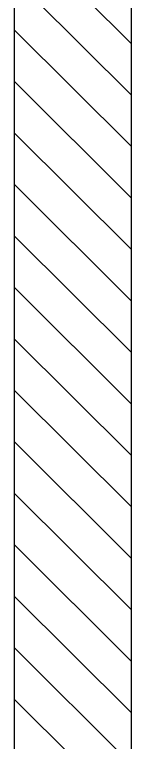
# Model space of a CAD drawing. Header units: metres. Extents: x 532315 to 532639, y 2674519 to 2674914.
# Drawn here: x 532473.1131 to 532473.1631, y 2674738.1032 to 2674738.4156 of the extents above; entities that cross this region are included whole.
import ezdxf

# ---------------------------------------------------------------- set-up
doc = ezdxf.new("R2010")
doc.units = ezdxf.units.M
doc.header["$MEASUREMENT"] = 0
doc.layers.add('IDT', color=7, linetype='Continuous')

# ---------------------------------------------------------------- blocks, each defined once
blk = doc.blocks.new('IDT')
at = {"layer": 'IDT', "color": 7, "ltscale": 0.1}
blk.add_line((26.15614, 22.11077), (26.15614, 20.4105), dxfattribs=at)
at = {"layer": 'IDT', "color": 8, "ltscale": 0.1}
blk.add_line((26.15614, 22.11077), (26.15614, 20.4105), dxfattribs=at)
at = {"layer": 'IDT', "color": 7}
blk.add_line((26.20614, 22.06077), (26.20614, 20.4605), dxfattribs=at)
at = {"layer": 'IDT', "color": 8}
blk.add_line((26.20614, 22.06077), (26.20614, 20.4605), dxfattribs=at)
at = {"layer": 'IDT', "color": 8, "linetype": 'Continuous'}
for p, q in [((26.20614, 21.0413), (26.15614, 21.0913)), ((26.20614, 21.0192), (26.15614, 21.0692)), ((26.20614, 20.9971), (26.15614, 21.0471)), ((26.20614, 20.97501), (26.15614, 21.02501)), ((26.20614, 20.95291), (26.15614, 21.00291)), ((26.20614, 20.93081), (26.15614, 20.98081)), ((26.20614, 20.90871), (26.15614, 20.95871)), ((26.20614, 20.88662), (26.15614, 20.93662)), ((26.20614, 20.86452), (26.15614, 20.91452)), ((26.20614, 20.84242), (26.15614, 20.89242)), ((26.20614, 20.82033), (26.15614, 20.87033)), ((26.20614, 20.79823), (26.15614, 20.84823)), ((26.20614, 20.77613), (26.15614, 20.82613)), ((26.20614, 20.75403), (26.15614, 20.80403)), ((26.20614, 20.73194), (26.15614, 20.78194)), ((26.20614, 20.70984), (26.15614, 20.75984))]:
    blk.add_line(p, q, dxfattribs=at)

msp = doc.modelspace()

# ---------------------------------------------------------------- block references
at = {"layer": 'IDT', "color": 8, "rotation": 180}
msp.add_blockref('IDT', (532499.31928, 2674759.16297), dxfattribs=at)

doc.saveas('drawing.dxf')
